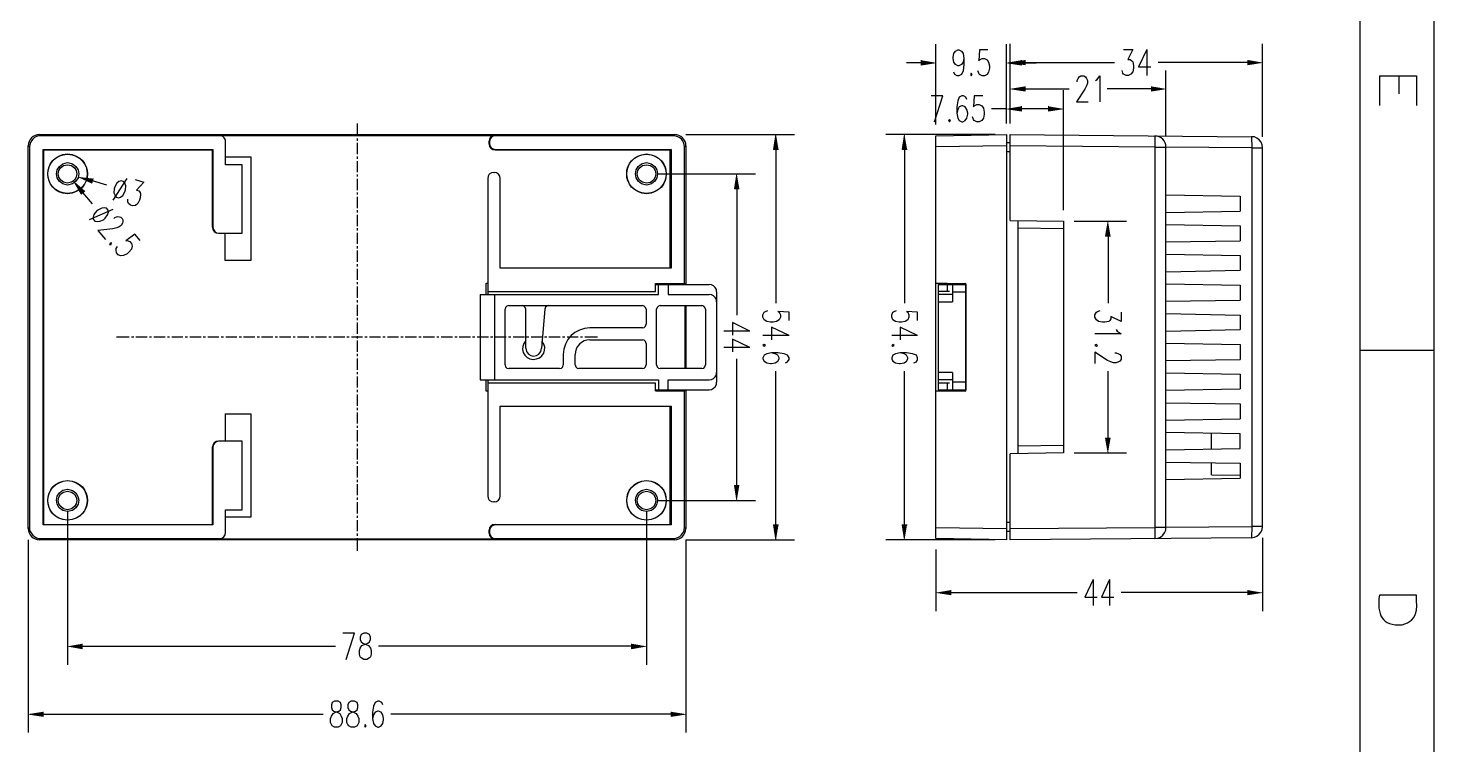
# Model space of a CAD drawing. Header units: inches. Extents: x 153 to 449, y 267 to 687.
# Drawn here: x 260.1 to 449.5, y 493.9 to 590.5 of the extents above; entities that cross this region are included whole.
import ezdxf

# ---------------------------------------------------------------- set-up
doc = ezdxf.new("R2010")
doc.units = ezdxf.units.IN
doc.header["$MEASUREMENT"] = 0
doc.layers.add('图层 1', color=7, linetype='Continuous')

msp = doc.modelspace()

# ---------------------------------------------------------------- hatches: boundary and pattern name
at = {"layer": '图层 1', "true_color": 0xffffff}
for points in [[(380.42, 586.16), (380.42, 585.48), (382.39, 585.82)], [(393.91, 586.16), (393.91, 585.48), (391.9, 585.82)], [(394.4, 586.19), (394.4, 585.54), (392.4, 585.85)], [(424.42, 586.19), (424.42, 585.54), (426.39, 585.85)], [(394.4, 582.64), (394.4, 581.99), (392.4, 582.3)], [(411.42, 582.64), (411.42, 581.99), (413.39, 582.3)], [(393.91, 579.95), (393.91, 579.28), (391.9, 579.61)], [(397.55, 579.95), (397.55, 579.28), (399.56, 579.61)], [(361.18, 574.15), (360.5, 574.15), (360.84, 576.16)], [(378.5, 574.15), (377.85, 574.15), (378.16, 576.16)], [(268.85, 570.2), (268.67, 569.58), (266.81, 570.44)], [(355.9, 568.84), (355.25, 568.84), (355.56, 570.85)], [(267.71, 568.56), (267.22, 568.13), (266.2, 569.89)], [(405.92, 562.45), (405.24, 562.45), (405.58, 564.45)], [(405.92, 535.24), (405.24, 535.24), (405.58, 533.24)], [(355.9, 528.85), (355.25, 528.85), (355.56, 526.84)], [(361.18, 523.54), (360.5, 523.54), (360.84, 521.53)], [(378.5, 523.54), (377.85, 523.54), (378.16, 521.53)], [(384.4, 514.74), (384.4, 514.09), (382.39, 514.4)], [(424.42, 514.74), (424.42, 514.09), (426.39, 514.4)], [(267.37, 507.51), (267.37, 506.83), (265.39, 507.17)], [(341.39, 507.51), (341.39, 506.83), (343.39, 507.17)], [(262.09, 498.34), (262.09, 497.69), (260.08, 498.03)], [(346.7, 498.34), (346.7, 497.69), (348.7, 498.03)]]:
    msp.add_hatch(color=7, dxfattribs=at).paths.add_polyline_path(points)

# ---------------------------------------------------------------- linework, layer by layer
at = {"layer": '图层 1', "color": 7, "lineweight": 25, "true_color": 0xffffff}
for points in [[(449.49, 687.1), (449.49, 267.06)], [(439.52, 677.13), (439.52, 277.04)], [(382.39, 577.48), (382.39, 588.32)], [(386.16, 586.41), (386.04, 585.91), (385.82, 585.57), (385.48, 585.39), (385.36, 585.39), (385.02, 585.57), (384.8, 585.91), (384.71, 586.41), (384.71, 586.56), (384.8, 587.06), (385.02, 587.4), (385.36, 587.58), (385.48, 587.58), (385.82, 587.4), (386.04, 587.06), (386.16, 586.41), (386.16, 585.57), (386.04, 584.74), (385.82, 584.25), (385.48, 584.06), (385.26, 584.06), (384.92, 584.25), (384.8, 584.56)], [(389.4, 587.58), (388.26, 587.58), (388.17, 586.07), (388.26, 586.22), (388.6, 586.41), (388.94, 586.41), (389.28, 586.22), (389.49, 585.91), (389.62, 585.39), (389.62, 585.08), (389.49, 584.56), (389.28, 584.25), (388.94, 584.06), (388.6, 584.06), (388.26, 584.25), (388.17, 584.4), (388.04, 584.74)], [(391.9, 577.64), (391.9, 588.32)], [(392.4, 577.64), (392.4, 588.35)], [(407.68, 587.61), (408.92, 587.61), (408.24, 586.28), (408.58, 586.28), (408.79, 586.1), (408.92, 585.94), (409.01, 585.45), (409.01, 585.11), (408.92, 584.62), (408.67, 584.28), (408.33, 584.12), (408.02, 584.12), (407.68, 584.28), (407.56, 584.43), (407.47, 584.77)], [(410.8, 587.61), (409.69, 585.27), (411.36, 585.27)], [(410.8, 587.61), (410.8, 584.12)], [(426.39, 575.85), (426.39, 588.35)], [(380.42, 585.82), (378.41, 585.82)], [(393.91, 585.82), (395.92, 585.82)], [(394.4, 585.85), (406.45, 585.85)], [(424.42, 585.85), (412.34, 585.85)], [(387.15, 584.4), (387.05, 584.25), (387.15, 584.06), (387.27, 584.25), (387.15, 584.4)], [(392.4, 577.64), (392.4, 584.8)], [(401.44, 583.23), (401.44, 583.41), (401.57, 583.72), (401.69, 583.91), (401.91, 584.06), (402.34, 584.06), (402.56, 583.91), (402.68, 583.72), (402.8, 583.41), (402.8, 583.07), (402.68, 582.73), (402.46, 582.24), (401.35, 580.57), (402.9, 580.57)], [(403.91, 583.41), (404.13, 583.57), (404.47, 584.06), (404.47, 580.57)], [(413.39, 575.97), (413.39, 584.8)], [(442.14, 584.06), (442.14, 580.08)], [(442.14, 584.06), (447.14, 584.06), (447.14, 580.08)], [(444.77, 584.06), (444.77, 581.62)], [(391.9, 577.64), (391.9, 582.12)], [(394.4, 582.3), (400.33, 582.3)], [(399.56, 565.94), (399.56, 582.12)], [(411.42, 582.3), (405.46, 582.3)], [(382.21, 577.85), (383.32, 581.37), (381.74, 581.37)], [(386.56, 580.85), (386.44, 581.19), (386.1, 581.37), (385.88, 581.37), (385.54, 581.19), (385.33, 580.7), (385.23, 579.86), (385.23, 579.03), (385.33, 578.35), (385.54, 578.04), (385.88, 577.85), (386, 577.85), (386.34, 578.04), (386.56, 578.35), (386.68, 578.87), (386.68, 579.03), (386.56, 579.52), (386.34, 579.86), (386, 580.02), (385.88, 580.02), (385.54, 579.86), (385.33, 579.52), (385.23, 579.03)], [(388.69, 581.37), (387.55, 581.37), (387.46, 579.86), (387.55, 580.02), (387.89, 580.2), (388.23, 580.2), (388.57, 580.02), (388.78, 579.71), (388.91, 579.18), (388.91, 578.87), (388.78, 578.35), (388.57, 578.04), (388.23, 577.85), (387.89, 577.85), (387.55, 578.04), (387.46, 578.19), (387.33, 578.53)], [(384.21, 578.19), (384.09, 578.04), (384.21, 577.85), (384.34, 578.04), (384.21, 578.19)], [(391.9, 579.61), (389.9, 579.61)], [(397.55, 579.61), (393.91, 579.61)], [(261.6, 576.16), (261.75, 575.97)], [(261.6, 576.16), (347.19, 576.16)], [(285.87, 575.97), (261.75, 575.97)], [(285.8, 576.03), (285.87, 575.97)], [(285.8, 576.03), (322.98, 576.03)], [(304.39, 577.64), (304.39, 575.91)], [(323.04, 575.97), (322.98, 576.03)], [(347.04, 575.97), (323.04, 575.97)], [(347.04, 575.97), (347.19, 576.16)], [(348.7, 576.16), (363.34, 576.16)], [(390.39, 576.16), (375.66, 576.16)], [(382.39, 575.97), (391.9, 576.16)], [(382.39, 521.69), (382.39, 575.97)], [(391.9, 576.16), (391.9, 521.53)], [(392.4, 564.58), (392.4, 576.16)], [(392.4, 576.16), (424.91, 575.85)], [(411.91, 575.97), (411.91, 574.46)], [(260.24, 574.49), (260.08, 574.64)], [(260.08, 523.05), (260.08, 574.64)], [(260.24, 574.49), (260.24, 523.2)], [(262.09, 574.15), (262.15, 574.09)], [(262.09, 574.15), (284.97, 574.15)], [(262.09, 523.54), (262.09, 574.15)], [(262.15, 574.09), (284.91, 574.09)], [(262.15, 574.09), (262.15, 523.6)], [(284.91, 574.09), (284.97, 574.15)], [(284.91, 563.65), (284.91, 574.09)], [(284.97, 574.15), (284.97, 563.65)], [(286.67, 572.08), (286.67, 575.17)], [(304.39, 575.6), (304.39, 575.32)], [(304.39, 575.01), (304.39, 573.5)], [(322.18, 574.86), (322.18, 575.26)], [(322.24, 575.17), (322.18, 575.26)], [(322.24, 574.95), (322.18, 574.86)], [(322.24, 575.17), (322.24, 574.95)], [(323.04, 574.15), (322.98, 574.09)], [(322.98, 574.09), (346.6, 574.09)], [(323.04, 574.15), (346.7, 574.15)], [(346.7, 574.15), (346.6, 574.09)], [(346.6, 558.15), (346.6, 574.09)], [(346.7, 574.15), (346.7, 558.15)], [(348.7, 574.64), (348.52, 574.49)], [(348.52, 556.09), (348.52, 574.49)], [(348.7, 574.64), (348.7, 555.93)], [(360.84, 574.15), (360.84, 553.4)], [(378.16, 574.15), (378.16, 553.4)], [(391.9, 574.64), (382.39, 574.49)], [(392.4, 575.04), (391.9, 575.04)], [(411.91, 574.46), (392.4, 574.64)], [(411.91, 574.46), (411.91, 523.2)], [(411.91, 574.46), (413.39, 574.46)], [(413.39, 523.2), (413.39, 574.46)], [(424.94, 574.37), (413.39, 574.46)], [(424.91, 575.85), (424.94, 574.37)], [(426.39, 574.37), (426.36, 574.74), (426.21, 575.11), (425.96, 575.42), (425.65, 575.66), (425.31, 575.82), (424.91, 575.85)], [(424.94, 574.37), (424.94, 523.32)], [(424.94, 574.37), (426.39, 574.37)], [(426.39, 523.32), (426.39, 574.37)], [(286.67, 573.13), (290.07, 573.13)], [(288.89, 572.08), (286.67, 572.08)], [(288.89, 562.85), (288.89, 572.08)], [(290.07, 573.13), (290.07, 559.17)], [(304.39, 573.19), (304.39, 572.88)], [(304.39, 572.57), (304.39, 571.06)], [(391.9, 573.84), (392.4, 573.84)], [(273.36, 570.23), (271.48, 567.29)], [(304.39, 570.78), (304.39, 570.47)], [(322.8, 571.03), (322.49, 570.97), (322.21, 570.81), (322.06, 570.54), (321.99, 570.23)], [(321.99, 570.23), (321.99, 554.6)], [(322.8, 571.03), (322.89, 571.03)], [(323.69, 570.23), (323.63, 570.54), (323.44, 570.81), (323.2, 570.97), (322.89, 571.03)], [(323.69, 558.15), (323.69, 570.23)], [(344.87, 570.85), (358.06, 570.85)], [(268.76, 566.8), (267.46, 568.34)], [(270.67, 569.33), (268.76, 569.89)], [(272.59, 569.92), (272.31, 569.83), (272, 569.58), (271.75, 569.12), (271.66, 568.81), (271.63, 568.28), (271.79, 567.91), (271.94, 567.7), (272.25, 567.6), (272.53, 567.7), (272.84, 567.94), (273.08, 568.41), (273.17, 568.71), (273.21, 569.24), (273.08, 569.61), (272.9, 569.83), (272.59, 569.92)], [(274.47, 570.07), (275.65, 569.73), (274.66, 568.65), (274.97, 568.56), (275.15, 568.34), (275.21, 568.13), (275.18, 567.63), (275.09, 567.29), (274.84, 566.86), (274.53, 566.58), (274.16, 566.52), (273.85, 566.61), (273.58, 566.86), (273.51, 567.08), (273.48, 567.42)], [(304.39, 570.17), (304.39, 568.65)], [(304.39, 568.34), (304.39, 568.07)], [(355.56, 568.84), (355.56, 551.79)], [(304.39, 567.76), (304.39, 566.24)], [(413.39, 568), (423.4, 567.85)], [(423.4, 567.85), (423.4, 565.84)], [(271.48, 566.03), (268.27, 564.67)], [(270.64, 566.21), (270.37, 566.28), (269.99, 566.24), (269.53, 566), (269.28, 565.81), (268.94, 565.38), (268.85, 565.01), (268.85, 564.73), (269.07, 564.48), (269.35, 564.42), (269.75, 564.45), (270.21, 564.67), (270.46, 564.89), (270.77, 565.32), (270.89, 565.69), (270.86, 565.97), (270.64, 566.21)], [(304.39, 565.94), (304.39, 565.63)], [(304.39, 565.32), (304.39, 563.81)], [(392.4, 564.58), (399.56, 564.45)], [(393.42, 564.55), (393.42, 533.14)], [(413.39, 565.66), (423.4, 565.84)], [(275.18, 561.86), (274.44, 562.72), (273.24, 561.83), (273.42, 561.86), (273.76, 561.71), (273.98, 561.46), (274.07, 561.09), (273.98, 560.69), (273.64, 560.28), (273.39, 560.07), (272.93, 559.85), (272.53, 559.79), (272.19, 559.95), (271.97, 560.22), (271.91, 560.56), (271.94, 560.78), (272.13, 561.06)], [(284.97, 563.65), (284.91, 563.65)], [(285.77, 562.85), (288.89, 562.85)], [(286.61, 559.17), (286.61, 562.85)], [(304.39, 563.53), (304.39, 563.22)], [(304.39, 562.91), (304.39, 561.4)], [(393.42, 563.56), (399.56, 563.47)], [(399.56, 564.45), (399.56, 533.24)], [(401.04, 564.45), (408.08, 564.45)], [(413.39, 564.02), (423.4, 563.84)], [(423.4, 563.84), (423.4, 561.83)], [(271.32, 561.55), (271.11, 561.52), (271.04, 561.33), (271.26, 561.33), (271.32, 561.55)], [(304.39, 561.09), (304.39, 560.78)], [(405.58, 562.45), (405.58, 553.4)], [(413.39, 561.67), (423.4, 561.83)], [(290.07, 559.17), (286.61, 559.17)], [(304.39, 560.5), (304.39, 558.99)], [(413.39, 560.01), (423.4, 559.85)], [(423.4, 559.85), (423.4, 557.85)], [(304.39, 558.68), (304.39, 558.37)], [(304.39, 558.06), (304.39, 556.55)], [(346.7, 558.15), (323.69, 558.15)], [(413.39, 557.66), (423.4, 557.85)], [(304.39, 556.24), (304.39, 555.96)], [(304.39, 555.65), (304.39, 554.14)], [(321.78, 554.6), (321.78, 556.12)], [(321.78, 556.12), (321.99, 556.12)], [(344.6, 555), (344.6, 556.09)], [(344.6, 556.09), (348.52, 556.09)], [(344.6, 555.93), (351.85, 555.93)], [(345, 554.6), (345, 555.93)], [(345.68, 556.09), (345.68, 555.93)], [(346.3, 555.93), (346.3, 554.6)], [(348.55, 556.09), (348.58, 556.12)], [(348.58, 555.93), (348.58, 556.12)], [(352.84, 554.94), (352.81, 555.25), (352.66, 555.53), (352.44, 555.75), (352.16, 555.9), (351.85, 555.93)], [(383.91, 556.09), (382.39, 556.09)], [(382.7, 555.93), (386.41, 555.93)], [(382.7, 555.93), (382.7, 541.73)], [(383.91, 556.09), (386.41, 556.12)], [(383.91, 556.09), (383.91, 555)], [(384.62, 555.93), (384.62, 553.58)], [(386.41, 541.57), (386.41, 556.12)], [(386.41, 555.93), (386.41, 541.73)], [(413.39, 556.02), (423.4, 555.84)], [(423.4, 555.84), (423.4, 553.83)], [(304.39, 553.83), (304.39, 553.52)], [(304.39, 553.21), (304.39, 551.7)], [(320.97, 554.6), (320.97, 543.09)], [(320.97, 554.6), (345, 554.6)], [(321.99, 555), (344.6, 555)], [(322.89, 554.6), (322.89, 543.09)], [(346.3, 554.6), (351.85, 554.6)], [(352.84, 553.58), (352.81, 553.89), (352.66, 554.17), (352.44, 554.39), (352.16, 554.54), (351.85, 554.6)], [(352.84, 554.94), (352.84, 542.75)], [(384.21, 555), (382.7, 555)], [(384.62, 554.6), (382.7, 554.6)], [(382.7, 553.58), (384.62, 553.58)], [(384.62, 554.94), (386.41, 554.94)], [(413.39, 553.68), (423.4, 553.83)], [(304.39, 551.42), (304.39, 551.11)], [(324.83, 553.09), (324.59, 553.03), (324.4, 552.84), (324.34, 552.6)], [(324.34, 545.09), (324.34, 552.6)], [(324.83, 553.09), (342.84, 553.09)], [(327.15, 552.6), (327.06, 552.84), (326.87, 553.03), (326.63, 553.09)], [(327.15, 547.35), (327.15, 552.6)], [(329.71, 552.63), (329.25, 547.35)], [(330.21, 553.09), (329.96, 553.03), (329.78, 552.87), (329.71, 552.63)], [(343.36, 552.6), (343.27, 552.84), (343.08, 553.03), (342.84, 553.09)], [(343.36, 552.6), (343.36, 550.59)], [(345.25, 553.09), (345, 553.03), (344.81, 552.84), (344.75, 552.6)], [(344.75, 545.09), (344.75, 552.6)], [(345.25, 553.09), (350.83, 553.09)], [(348.58, 544.6), (348.58, 553.09)], [(348.7, 553.09), (348.7, 544.6)], [(351.36, 552.6), (351.27, 552.84), (351.11, 553.03), (350.83, 553.09)], [(351.36, 552.6), (351.36, 545.09)], [(362.6, 551.08), (362.6, 552.19), (361.09, 552.29), (361.27, 552.19), (361.43, 551.85), (361.43, 551.52), (361.27, 551.18), (360.93, 550.96), (360.44, 550.84), (360.1, 550.84), (359.6, 550.96), (359.26, 551.18), (359.08, 551.52), (359.08, 551.85), (359.26, 552.19), (359.42, 552.29), (359.76, 552.41)], [(379.92, 551.08), (379.92, 552.19), (378.41, 552.29), (378.59, 552.19), (378.75, 551.85), (378.75, 551.52), (378.59, 551.18), (378.25, 550.96), (377.76, 550.84), (377.42, 550.84), (376.93, 550.96), (376.59, 551.18), (376.43, 551.52), (376.43, 551.85), (376.59, 552.19), (376.77, 552.29), (377.08, 552.41)], [(407.34, 552.19), (407.34, 550.96), (405.98, 551.64), (405.98, 551.3), (405.83, 551.08), (405.67, 550.96), (405.15, 550.84), (404.84, 550.84), (404.32, 550.96), (404.01, 551.18), (403.82, 551.52), (403.82, 551.85), (404.01, 552.19), (404.16, 552.29), (404.5, 552.41)], [(413.39, 552.01), (423.4, 551.82)], [(423.4, 551.82), (423.4, 549.85)], [(304.39, 550.81), (304.39, 549.29)], [(342.84, 550.09), (335.77, 550.09)], [(342.84, 550.09), (343.08, 550.16), (343.27, 550.34), (343.36, 550.59)], [(357.32, 549.66), (353.83, 549.66)], [(357.32, 549.66), (354.97, 550.81), (354.97, 549.11)], [(362.6, 549.08), (360.25, 550.19), (360.25, 548.49)], [(379.92, 549.08), (377.58, 550.19), (377.58, 548.49)], [(406.66, 549.85), (406.82, 549.63), (407.34, 549.29), (403.82, 549.29)], [(413.39, 549.66), (423.4, 549.85)], [(273.67, 548.83), (271.97, 548.83)], [(274.29, 548.83), (273.98, 548.83)], [(276.11, 548.83), (274.6, 548.83)], [(276.7, 548.83), (276.42, 548.83)], [(278.52, 548.83), (277, 548.83)], [(279.13, 548.83), (278.83, 548.83)], [(280.93, 548.83), (279.41, 548.83)], [(281.54, 548.83), (281.23, 548.83)], [(283.37, 548.83), (281.85, 548.83)], [(283.95, 548.83), (283.67, 548.83)], [(285.77, 548.83), (284.26, 548.83)], [(286.39, 548.83), (286.08, 548.83)], [(288.21, 548.83), (286.7, 548.83)], [(288.8, 548.83), (288.49, 548.83)], [(290.62, 548.83), (289.11, 548.83)], [(291.24, 548.83), (290.93, 548.83)], [(293.03, 548.83), (291.52, 548.83)], [(293.65, 548.83), (293.34, 548.83)], [(295.47, 548.83), (293.96, 548.83)], [(296.06, 548.83), (295.78, 548.83)], [(297.88, 548.83), (296.36, 548.83)], [(298.5, 548.83), (298.19, 548.83)], [(300.29, 548.83), (298.8, 548.83)], [(300.9, 548.83), (300.6, 548.83)], [(302.73, 548.83), (301.21, 548.83)], [(303.31, 548.83), (303.03, 548.83)], [(305.13, 548.83), (303.62, 548.83)], [(304.39, 548.98), (304.39, 548.67)], [(304.39, 548.4), (304.39, 546.88)], [(305.75, 548.83), (305.44, 548.83)], [(307.57, 548.83), (306.06, 548.83)], [(308.16, 548.83), (307.85, 548.83)], [(309.98, 548.83), (308.47, 548.83)], [(310.6, 548.83), (310.29, 548.83)], [(312.39, 548.83), (310.88, 548.83)], [(313.01, 548.83), (312.7, 548.83)], [(314.83, 548.83), (313.32, 548.83)], [(315.42, 548.83), (315.14, 548.83)], [(317.24, 548.83), (315.73, 548.83)], [(317.86, 548.83), (317.55, 548.83)], [(319.68, 548.83), (318.16, 548.83)], [(320.26, 548.83), (319.96, 548.83)], [(322.09, 548.83), (320.57, 548.83)], [(322.67, 548.83), (322.39, 548.83)], [(324.49, 548.83), (322.98, 548.83)], [(325.11, 548.83), (324.8, 548.83)], [(326.93, 548.83), (325.42, 548.83)], [(327.52, 548.83), (327.21, 548.83)], [(329.34, 548.83), (327.83, 548.83)], [(329.96, 548.83), (329.65, 548.83)], [(331.75, 548.83), (330.24, 548.83)], [(332.37, 548.83), (332.06, 548.83)], [(334.19, 548.83), (332.68, 548.83)], [(334.78, 548.83), (334.5, 548.83)], [(336.78, 548.83), (335.09, 548.83)], [(335.77, 548.49), (342.84, 548.49)], [(343.36, 548), (343.27, 548.24), (343.08, 548.43), (342.84, 548.49)], [(343.36, 548), (343.36, 545.09)], [(357.32, 547.44), (354.97, 548.55), (354.97, 546.88)], [(362.6, 549.08), (359.08, 549.08)], [(359.42, 547.72), (359.26, 547.84), (359.08, 547.72), (359.26, 547.62), (359.42, 547.72)], [(379.92, 549.08), (376.43, 549.08)], [(376.77, 547.72), (376.59, 547.84), (376.43, 547.72), (376.59, 547.62), (376.77, 547.72)], [(404.16, 547.72), (404.01, 547.84), (403.82, 547.72), (404.01, 547.62), (404.16, 547.72)], [(413.39, 548.03), (423.4, 547.84)], [(423.4, 547.84), (423.4, 545.83)], [(304.39, 546.57), (304.39, 546.27)], [(304.39, 545.96), (304.39, 544.44)], [(332.18, 546.48), (332.18, 545.09)], [(333.79, 545.09), (333.79, 546.48)], [(357.32, 547.44), (353.83, 547.44)], [(355.56, 528.85), (355.56, 545.9)], [(362.1, 545.37), (362.41, 545.49), (362.6, 545.83), (362.6, 546.05), (362.41, 546.39), (361.92, 546.61), (361.09, 546.73), (360.25, 546.73), (359.6, 546.61), (359.26, 546.39), (359.08, 546.05), (359.08, 545.93), (359.26, 545.59), (359.6, 545.37), (360.1, 545.28), (360.25, 545.28), (360.75, 545.37), (361.09, 545.59), (361.27, 545.93), (361.27, 546.05), (361.09, 546.39), (360.75, 546.61), (360.25, 546.73)], [(379.43, 545.37), (379.77, 545.49), (379.92, 545.83), (379.92, 546.05), (379.77, 546.39), (379.24, 546.61), (378.41, 546.73), (377.58, 546.73), (376.93, 546.61), (376.59, 546.39), (376.43, 546.05), (376.43, 545.93), (376.59, 545.59), (376.93, 545.37), (377.42, 545.28), (377.58, 545.28), (378.1, 545.37), (378.41, 545.59), (378.59, 545.93), (378.59, 546.05), (378.41, 546.39), (378.1, 546.61), (377.58, 546.73)], [(406.51, 546.73), (406.66, 546.73), (407, 546.61), (407.16, 546.48), (407.34, 546.27), (407.34, 545.83), (407.16, 545.59), (407, 545.49), (406.66, 545.37), (406.32, 545.37), (405.98, 545.49), (405.49, 545.71), (403.82, 546.82), (403.82, 545.28)], [(413.39, 545.68), (423.4, 545.83)], [(439.52, 547.1), (449.49, 547.1)], [(304.39, 544.14), (304.39, 543.86)], [(324.34, 545.09), (324.4, 544.85), (324.59, 544.66), (324.83, 544.6)], [(331.69, 544.6), (324.83, 544.6)], [(331.69, 544.6), (331.94, 544.66), (332.12, 544.85), (332.18, 545.09)], [(333.79, 545.09), (333.85, 544.85), (334.04, 544.66), (334.28, 544.6)], [(342.84, 544.6), (334.28, 544.6)], [(342.84, 544.6), (343.08, 544.66), (343.27, 544.85), (343.36, 545.09)], [(344.75, 545.09), (344.81, 544.85), (345, 544.66), (345.25, 544.6)], [(350.83, 544.6), (345.25, 544.6)], [(350.83, 544.6), (351.11, 544.66), (351.27, 544.85), (351.36, 545.09)], [(351.85, 543.09), (352.16, 543.15), (352.44, 543.27), (352.66, 543.49), (352.81, 543.76), (352.84, 544.07)], [(360.84, 523.54), (360.84, 544.26)], [(378.16, 523.54), (378.16, 544.26)], [(384.62, 544.07), (382.7, 544.07)], [(384.62, 544.07), (384.62, 541.73)], [(405.58, 535.24), (405.58, 544.26)], [(413.39, 544.01), (423.4, 543.83)], [(423.4, 543.83), (423.4, 541.85)], [(304.39, 543.55), (304.39, 542.04)], [(320.97, 543.09), (345, 543.09)], [(321.78, 541.57), (321.78, 543.09)], [(321.99, 543.09), (321.99, 527.43)], [(344.6, 542.65), (321.99, 542.65)], [(344.6, 541.6), (344.6, 542.65)], [(345, 543.09), (345, 541.73)], [(346.3, 541.73), (346.3, 543.09)], [(346.3, 543.09), (351.85, 543.09)], [(351.85, 541.73), (352.16, 541.79), (352.44, 541.94), (352.66, 542.16), (352.81, 542.44), (352.84, 542.75)], [(384.62, 543.09), (382.7, 543.09)], [(384.21, 542.65), (382.7, 542.65)], [(383.91, 542.65), (383.91, 541.6)], [(386.41, 542.75), (384.62, 542.75)], [(413.39, 541.67), (423.4, 541.85)], [(304.39, 541.73), (304.39, 541.42)], [(304.39, 541.11), (304.39, 539.6)], [(321.99, 541.57), (321.78, 541.57)], [(344.6, 541.73), (351.85, 541.73)], [(344.6, 541.6), (348.55, 541.6)], [(345.68, 541.73), (345.68, 541.6)], [(348.52, 523.2), (348.52, 541.6)], [(348.55, 541.6), (348.58, 541.57)], [(348.58, 541.57), (348.58, 541.73)], [(348.7, 541.73), (348.7, 523.05)], [(382.39, 541.6), (383.91, 541.6)], [(382.7, 541.73), (386.41, 541.73)], [(383.91, 541.6), (386.41, 541.57)], [(413.39, 540), (423.4, 539.84)], [(286.61, 538.52), (290.07, 538.52)], [(286.61, 538.52), (286.61, 534.84)], [(290.07, 538.52), (290.07, 524.56)], [(304.39, 539.32), (304.39, 539.01)], [(304.39, 538.7), (304.39, 537.19)], [(323.69, 527.43), (323.69, 539.53)], [(323.69, 539.53), (346.7, 539.53)], [(346.6, 523.6), (346.6, 539.53)], [(346.7, 539.53), (346.7, 523.54)], [(423.4, 539.84), (423.4, 537.84)], [(304.39, 536.88), (304.39, 536.6)], [(304.39, 536.29), (304.39, 534.78)], [(413.39, 537.65), (423.4, 537.84)], [(288.89, 534.84), (285.77, 534.84)], [(288.89, 525.58), (288.89, 534.84)], [(304.39, 534.47), (304.39, 534.16)], [(399.56, 534.22), (393.42, 534.13)], [(413.39, 536.01), (423.4, 535.83)], [(419.51, 533.76), (419.51, 535.89)], [(423.4, 533.82), (423.4, 535.83)], [(284.91, 534.04), (284.97, 534.04)], [(284.91, 523.6), (284.91, 534.04)], [(284.97, 534.04), (284.97, 523.54)], [(304.39, 533.85), (304.39, 532.34)], [(399.56, 533.24), (392.4, 533.11)], [(392.4, 521.53), (392.4, 533.11)], [(401.04, 533.24), (408.08, 533.24)], [(413.39, 533.67), (423.4, 533.82)], [(304.39, 532.06), (304.39, 531.75)], [(304.39, 531.44), (304.39, 529.93)], [(413.39, 532), (423.4, 531.85)], [(419.51, 530.3), (419.51, 531.91)], [(423.4, 531.85), (423.4, 529.84)], [(304.39, 529.62), (304.39, 529.31)], [(304.39, 529.04), (304.39, 527.52)], [(413.39, 529.65), (423.4, 529.84)], [(419.51, 530.3), (423.4, 530.24)], [(304.39, 527.21), (304.39, 526.91)], [(321.99, 527.43), (322.06, 527.12), (322.21, 526.87), (322.49, 526.69), (322.8, 526.63)], [(322.89, 526.63), (322.8, 526.63)], [(322.89, 526.63), (323.2, 526.69), (323.44, 526.87), (323.63, 527.12), (323.69, 527.43)], [(344.87, 526.84), (358.06, 526.84)], [(265.39, 525.33), (265.39, 504.67)], [(286.67, 525.58), (288.89, 525.58)], [(286.67, 522.49), (286.67, 525.58)], [(304.39, 526.6), (304.39, 525.08)], [(304.39, 524.77), (304.39, 524.5)], [(343.39, 525.33), (343.39, 504.67)], [(260.08, 523.05), (260.24, 523.2)], [(262.09, 523.54), (262.15, 523.6)], [(284.97, 523.54), (262.09, 523.54)], [(262.15, 523.6), (284.91, 523.6)], [(284.91, 523.6), (284.97, 523.54)], [(290.07, 524.56), (286.67, 524.56)], [(304.39, 524.19), (304.39, 522.68)], [(322.98, 523.6), (346.6, 523.6)], [(323.04, 523.54), (322.98, 523.6)], [(346.7, 523.54), (323.04, 523.54)], [(346.7, 523.54), (346.6, 523.6)], [(348.52, 523.2), (348.7, 523.05)], [(382.39, 523.2), (391.9, 523.05)], [(392.4, 523.85), (391.9, 523.85)], [(392.4, 523.05), (411.91, 523.2)], [(411.91, 523.2), (411.91, 521.72)], [(411.91, 521.72), (412.31, 521.75), (412.65, 521.9), (412.96, 522.15), (413.21, 522.46), (413.36, 522.83), (413.39, 523.2)], [(413.39, 523.2), (411.91, 523.2)], [(413.39, 523.23), (424.94, 523.32)], [(424.94, 523.32), (424.91, 521.81)], [(424.91, 521.81), (425.31, 521.87), (425.65, 522.03), (425.96, 522.27), (426.21, 522.58), (426.36, 522.92), (426.39, 523.32)], [(426.39, 523.32), (424.94, 523.32)], [(260.08, 521.53), (260.08, 495.53)], [(261.75, 521.69), (261.6, 521.53)], [(347.19, 521.53), (261.6, 521.53)], [(261.75, 521.69), (285.87, 521.69)], [(285.87, 521.69), (285.8, 521.63)], [(322.98, 521.63), (285.8, 521.63)], [(304.39, 522.37), (304.39, 522.06)], [(304.39, 521.75), (304.39, 520.02)], [(322.18, 522.43), (322.18, 522.8)], [(322.24, 522.74), (322.18, 522.8)], [(322.24, 522.49), (322.18, 522.43)], [(322.24, 522.74), (322.24, 522.49)], [(323.04, 521.69), (322.98, 521.63)], [(323.04, 521.69), (347.04, 521.69)], [(347.19, 521.53), (347.04, 521.69)], [(348.7, 521.53), (348.7, 495.53)], [(348.7, 521.53), (363.34, 521.53)], [(390.39, 521.53), (375.66, 521.53)], [(391.9, 521.53), (382.39, 521.69)], [(392.4, 522.64), (391.9, 522.64)], [(424.91, 521.81), (392.4, 521.53)], [(426.39, 521.81), (426.39, 511.9)], [(382.39, 520.2), (382.39, 511.9)], [(403.57, 516.16), (402.46, 513.81), (404.13, 513.81)], [(403.57, 516.16), (403.57, 512.67)], [(405.8, 516.16), (404.69, 513.81), (406.35, 513.81)], [(405.8, 516.16), (405.8, 512.67)], [(384.4, 514.4), (401.44, 514.4)], [(424.42, 514.4), (407.37, 514.4)], [(302.94, 505.41), (304.05, 508.93), (302.48, 508.93)], [(305.29, 508.93), (304.95, 508.75), (304.83, 508.41), (304.83, 508.1), (304.95, 507.76), (305.17, 507.58), (305.63, 507.42), (305.94, 507.27), (306.18, 506.93), (306.28, 506.59), (306.28, 506.09), (306.18, 505.75), (306.06, 505.6), (305.72, 505.41), (305.29, 505.41), (304.95, 505.6), (304.83, 505.75), (304.73, 506.09), (304.73, 506.59), (304.83, 506.93), (305.04, 507.27), (305.38, 507.42), (305.84, 507.58), (306.06, 507.76), (306.18, 508.1), (306.18, 508.41), (306.06, 508.75), (305.72, 508.93), (305.29, 508.93)], [(267.37, 507.17), (301.49, 507.17)], [(341.39, 507.17), (307.3, 507.17)], [(301.37, 499.76), (301.03, 499.61), (300.93, 499.27), (300.93, 498.93), (301.03, 498.59), (301.24, 498.44), (301.71, 498.28), (302.05, 498.1), (302.26, 497.76), (302.39, 497.45), (302.39, 496.92), (302.26, 496.61), (302.14, 496.43), (301.83, 496.27), (301.37, 496.27), (301.03, 496.43), (300.93, 496.61), (300.81, 496.92), (300.81, 497.45), (300.93, 497.76), (301.15, 498.1), (301.49, 498.28), (301.92, 498.44), (302.14, 498.59), (302.26, 498.93), (302.26, 499.27), (302.14, 499.61), (301.83, 499.76), (301.37, 499.76)], [(303.59, 499.76), (303.28, 499.61), (303.16, 499.27), (303.16, 498.93), (303.28, 498.59), (303.5, 498.44), (303.93, 498.28), (304.27, 498.1), (304.49, 497.76), (304.61, 497.45), (304.61, 496.92), (304.49, 496.61), (304.39, 496.43), (304.05, 496.27), (303.59, 496.27), (303.28, 496.43), (303.16, 496.61), (303.03, 496.92), (303.03, 497.45), (303.16, 497.76), (303.37, 498.1), (303.71, 498.28), (304.18, 498.44), (304.39, 498.59), (304.49, 498.93), (304.49, 499.27), (304.39, 499.61), (304.05, 499.76), (303.59, 499.76)], [(307.85, 499.27), (307.73, 499.61), (307.39, 499.76), (307.17, 499.76), (306.83, 499.61), (306.62, 499.11), (306.49, 498.28), (306.49, 497.45), (306.62, 496.77), (306.83, 496.43), (307.17, 496.27), (307.3, 496.27), (307.64, 496.43), (307.85, 496.77), (307.94, 497.26), (307.94, 497.45), (307.85, 497.94), (307.64, 498.28), (307.3, 498.44), (307.17, 498.44), (306.83, 498.28), (306.62, 497.94), (306.49, 497.45)], [(262.09, 498.03), (299.82, 498.03)], [(305.5, 496.61), (305.38, 496.43), (305.5, 496.27), (305.63, 496.43), (305.5, 496.61)], [(346.7, 498.03), (308.96, 498.03)]]:
    msp.add_lwpolyline(points, dxfattribs=at)
at = {"layer": '图层 1', "lineweight": 0}
for points in [[(380.42, 586.16), (380.42, 585.48), (382.39, 585.82)], [(393.91, 586.16), (393.91, 585.48), (391.9, 585.82)], [(394.4, 586.19), (394.4, 585.54), (392.4, 585.85)], [(424.42, 586.19), (424.42, 585.54), (426.39, 585.85)], [(394.4, 582.64), (394.4, 581.99), (392.4, 582.3)], [(411.42, 582.64), (411.42, 581.99), (413.39, 582.3)], [(393.91, 579.95), (393.91, 579.28), (391.9, 579.61)], [(397.55, 579.95), (397.55, 579.28), (399.56, 579.61)], [(361.18, 574.15), (360.5, 574.15), (360.84, 576.16)], [(378.5, 574.15), (377.85, 574.15), (378.16, 576.16)], [(268.85, 570.2), (268.67, 569.58), (266.81, 570.44)], [(355.9, 568.84), (355.25, 568.84), (355.56, 570.85)], [(267.71, 568.56), (267.22, 568.13), (266.2, 569.89)], [(405.92, 562.45), (405.24, 562.45), (405.58, 564.45)], [(405.92, 535.24), (405.24, 535.24), (405.58, 533.24)], [(355.9, 528.85), (355.25, 528.85), (355.56, 526.84)], [(361.18, 523.54), (360.5, 523.54), (360.84, 521.53)], [(378.5, 523.54), (377.85, 523.54), (378.16, 521.53)], [(384.4, 514.74), (384.4, 514.09), (382.39, 514.4)], [(424.42, 514.74), (424.42, 514.09), (426.39, 514.4)], [(267.37, 507.51), (267.37, 506.83), (265.39, 507.17)], [(341.39, 507.51), (341.39, 506.83), (343.39, 507.17)], [(262.09, 498.34), (262.09, 497.69), (260.08, 498.03)], [(346.7, 498.34), (346.7, 497.69), (348.7, 498.03)]]:
    msp.add_lwpolyline(points, dxfattribs=at)
at = {"layer": '图层 1', "color": 7, "lineweight": 25, "true_color": 0xffffff}
for points in [[(261.6, 576.16), (260.8, 576.16), (260.06, 575.46), (260.08, 574.64)], [(261.75, 575.97), (260.94, 576.02), (260.25, 575.26), (260.24, 574.49)], [(286.39, 575.82), (286.23, 575.97), (286.02, 576.05), (285.8, 576.03)], [(322.98, 576.03), (322.55, 576.1), (322.16, 575.67), (322.18, 575.26)], [(323.04, 575.97), (322.57, 575.98), (322.23, 575.64), (322.24, 575.17)], [(348.52, 574.49), (348.47, 575.33), (347.91, 575.96), (347.04, 575.97)], [(348.7, 574.64), (348.72, 575.41), (347.96, 576.17), (347.19, 576.16)], [(413.39, 574.46), (413.47, 575.28), (412.69, 575.96), (411.91, 575.97)], [(322.18, 574.86), (322.17, 574.42), (322.55, 574.06), (322.98, 574.09)], [(322.24, 574.95), (322.23, 574.48), (322.57, 574.14), (323.04, 574.15)], [(284.91, 563.65), (284.89, 563.29), (285.27, 562.78), (285.71, 562.85)], [(284.97, 563.65), (285, 563.24), (285.32, 562.8), (285.77, 562.85)], [(335.77, 550.09), (333.72, 550.03), (332.22, 548.55), (332.18, 546.48)], [(335.77, 548.49), (334.65, 548.49), (333.75, 547.56), (333.79, 546.48)], [(327.15, 547.35), (327.17, 545.94), (329.18, 545.93), (329.25, 547.35)], [(285.71, 534.84), (285.25, 534.8), (284.93, 534.51), (284.91, 534.04)], [(285.77, 534.84), (285.23, 534.74), (285.07, 534.58), (284.97, 534.04)], [(260.08, 523.05), (260.11, 522.17), (260.72, 521.56), (261.6, 521.53)], [(260.24, 523.2), (260.21, 522.44), (261, 521.65), (261.75, 521.69)], [(322.98, 523.6), (322.52, 523.62), (322.16, 523.26), (322.18, 522.8)], [(323.04, 523.54), (322.6, 523.52), (322.22, 523.19), (322.24, 522.74)], [(347.04, 521.69), (347.86, 521.72), (348.51, 522.36), (348.52, 523.2)], [(347.19, 521.53), (348, 521.52), (348.7, 522.25), (348.7, 523.05)], [(285.8, 521.63), (286.04, 521.6), (286.21, 521.74), (286.39, 521.87)], [(285.87, 521.69), (286.25, 521.71), (286.74, 522.07), (286.67, 522.49)], [(322.18, 522.43), (322.15, 521.99), (322.56, 521.63), (322.98, 521.63)], [(322.24, 522.49), (322.22, 522.04), (322.6, 521.71), (323.04, 521.69)]]:
    msp.add_open_spline(points, degree=3, dxfattribs=at)
for points, knots in [([(286.67, 575.17), (286.67, 575.17), (286.67, 575.32), (286.67, 575.32), (286.67, 575.32), (286.64, 575.45), (286.64, 575.45), (286.64, 575.45), (286.58, 575.57), (286.58, 575.57), (286.58, 575.57), (286.48, 575.69), (286.48, 575.69), (286.32, 575.87), (286.12, 576.01), (285.87, 575.97)], [0, 0, 0, 0, 1, 1, 1, 2, 2, 2, 3, 3, 3, 4, 4, 4, 5, 5, 5, 5]), ([(265.39, 568.16), (268.95, 568.39), (268.94, 573.3), (265.39, 573.53), (261.83, 573.33), (261.83, 568.36), (265.39, 568.16)], [0, 0, 0, 0, 1, 1, 1, 2, 2, 2, 2]), ([(265.39, 568.19), (268.91, 568.42), (268.91, 573.27), (265.39, 573.5), (261.84, 573.29), (261.84, 568.4), (265.39, 568.19)], [0, 0, 0, 0, 1, 1, 1, 2, 2, 2, 2]), ([(265.39, 569.33), (267.4, 569.52), (267.37, 572.19), (265.39, 572.36), (263.41, 572.24), (263.38, 569.46), (265.39, 569.33)], [0, 0, 0, 0, 1, 1, 1, 2, 2, 2, 2]), ([(265.39, 569.58), (267.02, 569.69), (267.05, 572), (265.39, 572.08), (263.7, 572.03), (263.73, 569.65), (265.39, 569.58)], [0, 0, 0, 0, 1, 1, 1, 2, 2, 2, 2]), ([(343.39, 568.16), (346.95, 568.4), (346.95, 573.29), (343.39, 573.53), (339.83, 573.29), (339.83, 568.4), (343.39, 568.16)], [0, 0, 0, 0, 1, 1, 1, 2, 2, 2, 2]), ([(343.39, 568.19), (346.91, 568.39), (346.91, 573.3), (343.39, 573.5), (339.86, 573.31), (339.86, 568.38), (343.39, 568.19)], [0, 0, 0, 0, 1, 1, 1, 2, 2, 2, 2]), ([(343.39, 569.33), (345.39, 569.52), (345.37, 572.19), (343.39, 572.36), (341.4, 572.18), (341.39, 569.51), (343.39, 569.33)], [0, 0, 0, 0, 1, 1, 1, 2, 2, 2, 2]), ([(343.39, 569.58), (345.03, 569.63), (345.05, 572.06), (343.39, 572.08), (341.7, 572.03), (341.73, 569.65), (343.39, 569.58)], [0, 0, 0, 0, 1, 1, 1, 2, 2, 2, 2]), ([(271.6, 564.82), (271.99, 565.28), (272.88, 565.17), (272.84, 564.39), (272.84, 564.39), (272.77, 564.21), (272.77, 564.21), (272.77, 564.21), (272.59, 563.9), (272.59, 563.9), (272.59, 563.9), (272.34, 563.71), (272.34, 563.71), (272.34, 563.71), (272, 563.56), (272, 563.56), (272, 563.56), (271.48, 563.43), (271.48, 563.43), (271.48, 563.43), (269.47, 563.22), (269.47, 563.22), (269.47, 563.22), (270.49, 562.01), (270.49, 562.01)], [0, 0, 0, 0, 1, 1, 1, 2, 2, 2, 3, 3, 3, 4, 4, 4, 5, 5, 5, 6, 6, 6, 7, 7, 7, 8, 8, 8, 8]), ([(327.12, 548.4), (326.21, 547.38), (326.82, 545.89), (328.14, 545.83), (329.41, 545.83), (330.2, 547.27), (329.31, 548.3)], [0, 0, 0, 0, 1, 1, 1, 2, 2, 2, 2]), ([(265.39, 524.16), (268.94, 524.32), (268.93, 529.39), (265.39, 529.5), (261.85, 529.4), (261.83, 524.31), (265.39, 524.16)], [0, 0, 0, 0, 1, 1, 1, 2, 2, 2, 2]), ([(265.39, 524.19), (268.9, 524.35), (268.89, 529.29), (265.39, 529.5), (261.85, 529.29), (261.84, 524.35), (265.39, 524.19)], [0, 0, 0, 0, 1, 1, 1, 2, 2, 2, 2]), ([(343.39, 524.19), (346.87, 524.31), (346.94, 529.28), (343.39, 529.5), (339.84, 529.29), (339.91, 524.3), (343.39, 524.19)], [0, 0, 0, 0, 1, 1, 1, 2, 2, 2, 2]), ([(343.39, 524.16), (346.95, 524.34), (346.94, 529.37), (343.39, 529.5), (339.84, 529.37), (339.84, 524.34), (343.39, 524.16)], [0, 0, 0, 0, 1, 1, 1, 2, 2, 2, 2]), ([(265.39, 525.33), (267.39, 525.44), (267.36, 528.26), (265.39, 528.33), (263.42, 528.31), (263.38, 525.4), (265.39, 525.33)], [0, 0, 0, 0, 1, 1, 1, 2, 2, 2, 2]), ([(265.39, 525.58), (267.02, 525.71), (267.05, 527.95), (265.39, 528.08), (263.7, 527.99), (263.73, 525.67), (265.39, 525.58)], [0, 0, 0, 0, 1, 1, 1, 2, 2, 2, 2]), ([(343.39, 525.33), (345.39, 525.44), (345.36, 528.26), (343.39, 528.33), (341.41, 528.26), (341.39, 525.44), (343.39, 525.33)], [0, 0, 0, 0, 1, 1, 1, 2, 2, 2, 2]), ([(343.39, 525.58), (345.03, 525.64), (345.05, 528.02), (343.39, 528.08), (341.7, 527.99), (341.72, 525.67), (343.39, 525.58)], [0, 0, 0, 0, 1, 1, 1, 2, 2, 2, 2]), ([(442.14, 514.06), (442.14, 514.06), (447.14, 514.06), (447.14, 514.06), (447.21, 511.96), (447.41, 510.73), (445.23, 510.08), (442.45, 509.83), (441.79, 511.5), (442.14, 514.06)], [0, 0, 0, 0, 1, 1, 1, 2, 2, 2, 3, 3, 3, 3])]:
    msp.add_open_spline(points, degree=3, knots=knots, dxfattribs=at)

doc.saveas('drawing.dxf')
